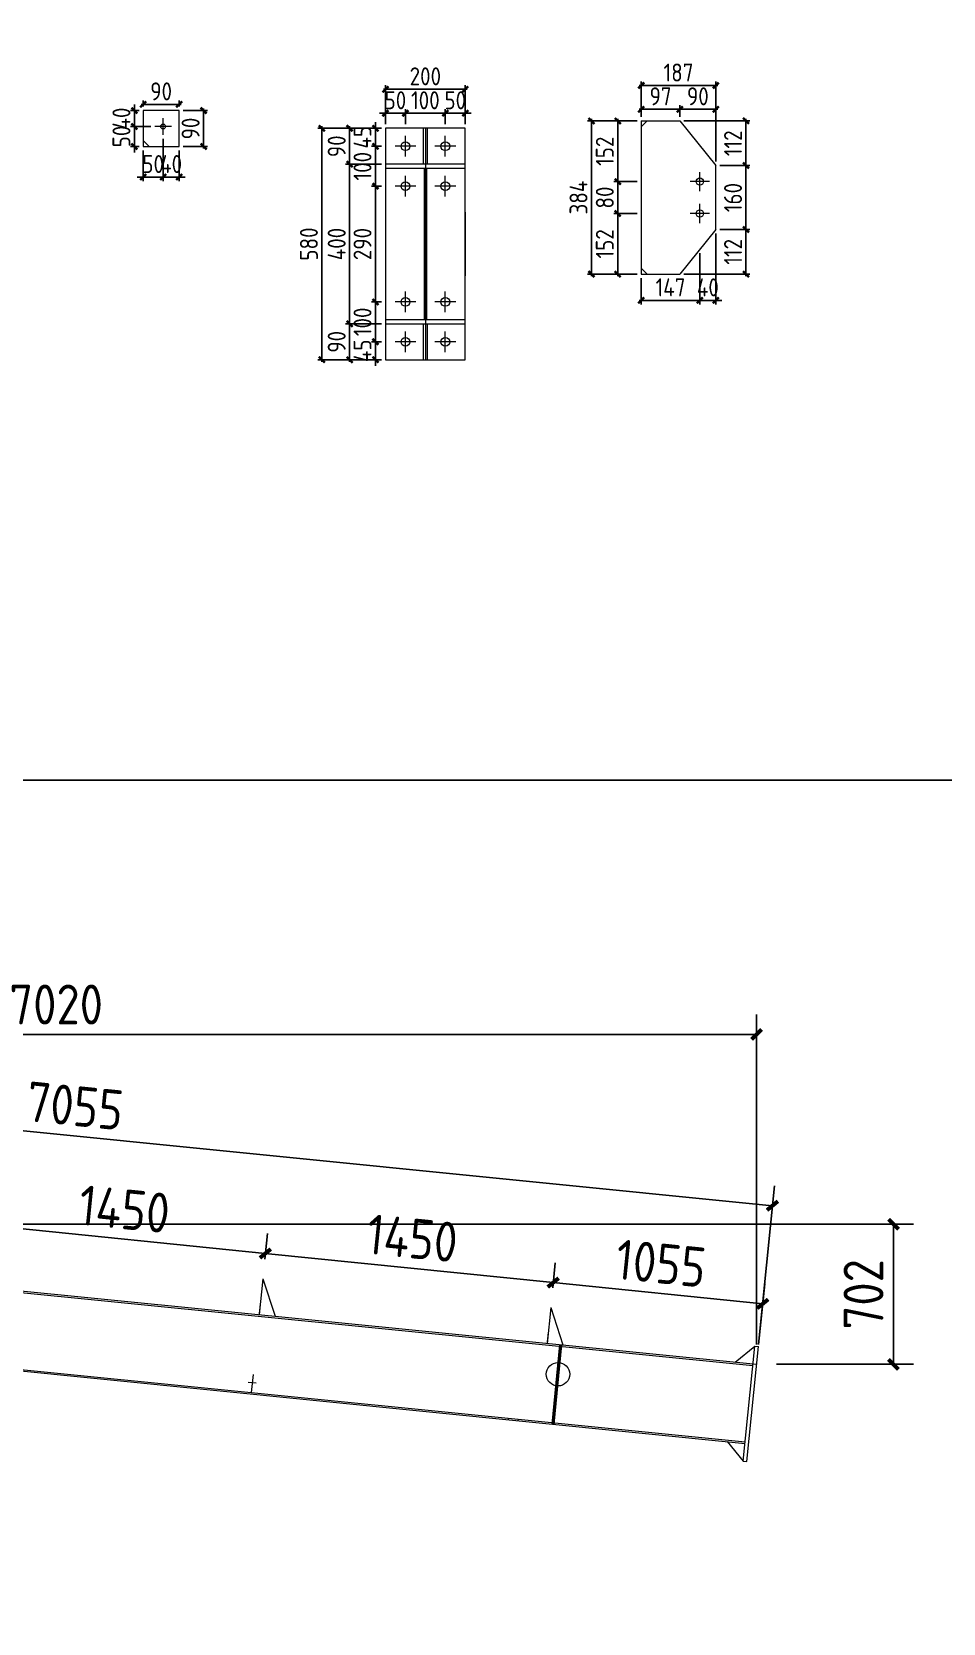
# Model space of a CAD drawing. Extents: x 485428 to 797698, y 56414 to 211814.
# Drawn here: x 723502 to 728069, y 108889 to 116865 of the extents above; entities that cross this region are included whole.
import ezdxf

# ---------------------------------------------------------------- set-up
doc = ezdxf.new("R2010")
doc.units = 0
doc.header["$LTSCALE"] = 1000
doc.header["$MEASUREMENT"] = 0
doc.styles.get("Standard").update_dxf_attribs({"font": 'gbenor.shx', "bigfont": 'gbcbig.shx'})
doc.dimstyles.get("Standard").update_dxf_attribs({"dimscale": 100, "dimtxt": 2, "dimasz": 0.4, "dimexe": 0.5, "dimexo": 1, "dimgap": 0.5, "dimtad": 1, "dimdec": 0, "dimzin": 0, "dimdsep": 46, "dimtxsty": 'Standard', "dimblk": 'ARCHTICK', "dimcen": 0.09, "dimadec": 0, "dimazin": 0, "dimtfac": 1, "dimtdec": 0, "dimtix": 1, "dimtmove": 2, "dimatfit": 3, "dimfxl": 1, "dimtolj": 1, "dimtzin": 0, "dimarcsym": 0})

# ---------------------------------------------------------------- blocks, each defined once
blk = doc.blocks.new('_ArchTick')
at = {"color": 0, "linetype": 'ByBlock', "const_width": 0.4}
blk.add_lwpolyline([(-0.5, -0.5), (0.5, 0.5)], dxfattribs=at)
blk = doc.blocks.new('*D1710')
at = {"color": 3, "lineweight": -2}
for p, q in [((724159.8, 116328.3), (724159.8, 116117.3)), ((724059.8, 116270.3), (724059.8, 116117.3)), ((724059.8, 116137.3), (724029.8, 116137.3)), ((724059.8, 116137.3), (724159.8, 116137.3)), ((724159.8, 116137.3), (724189.8, 116137.3))]:
    blk.add_line(p, q, dxfattribs=at)
at = {"layer": 'Defpoints', "color": 0}
for p in [(724059.8, 116290.3), (724159.8, 116348.3), (724159.8, 116137.3)]:
    blk.add_point(p, dxfattribs=at)
at = {"color": 3, "lineweight": -2, "xscale": 30, "yscale": 30, "zscale": 30}
blk.add_blockref('_ArchTick', (724059.8, 116137.3), dxfattribs=at)
at = {"color": 3, "lineweight": -2, "xscale": 30, "yscale": 30, "zscale": 30, "rotation": 180}
blk.add_blockref('_ArchTick', (724159.8, 116137.3), dxfattribs=at)
at = {"color": 0, "lineweight": 15, "insert": (724109.8, 116202.3), "char_height": 90, "attachment_point": 5}
blk.add_mtext('\\A1;50', dxfattribs=at)
blk = doc.blocks.new('*D1711')
at = {"color": 3, "lineweight": -2}
for p, q in [((724159.8, 116328.3), (724159.8, 116117.3)), ((724239.8, 116270.3), (724239.8, 116117.3)), ((724159.8, 116137.3), (724129.8, 116137.3)), ((724159.8, 116137.3), (724239.8, 116137.3)), ((724239.8, 116137.3), (724269.8, 116137.3))]:
    blk.add_line(p, q, dxfattribs=at)
at = {"layer": 'Defpoints', "color": 0}
for p in [(724159.8, 116348.3), (724239.8, 116290.3), (724239.8, 116137.3)]:
    blk.add_point(p, dxfattribs=at)
at = {"color": 3, "lineweight": -2, "xscale": 30, "yscale": 30, "zscale": 30}
blk.add_blockref('_ArchTick', (724159.8, 116137.3), dxfattribs=at)
at = {"color": 3, "lineweight": -2, "xscale": 30, "yscale": 30, "zscale": 30, "rotation": 180}
blk.add_blockref('_ArchTick', (724239.8, 116137.3), dxfattribs=at)
at = {"color": 0, "lineweight": 15, "insert": (724199.8, 116202.3), "char_height": 90, "attachment_point": 5}
blk.add_mtext('\\A1;40', dxfattribs=at)
blk = doc.blocks.new('*D1712')
at = {"color": 3, "lineweight": -2}
for p, q in [((724097.8, 116390.3), (723996, 116390.3)), ((724016, 116390.3), (724016, 116420.3)), ((724016, 116290.3), (724016, 116390.3)), ((724039.8, 116290.3), (723996, 116290.3)), ((724016, 116290.3), (724016, 116260.3))]:
    blk.add_line(p, q, dxfattribs=at)
at = {"layer": 'Defpoints', "color": 0}
for p in [(724016, 116390.3), (724117.8, 116390.3), (724059.8, 116290.3)]:
    blk.add_point(p, dxfattribs=at)
at = {"color": 3, "lineweight": -2, "xscale": 30, "yscale": 30, "zscale": 30}
for p, rotation in [((724016, 116390.3), 270), ((724016, 116290.3), 90)]:
    blk.add_blockref('_ArchTick', p, dxfattribs=dict(at, rotation=rotation))
at = {"color": 0, "lineweight": 15, "insert": (723951, 116340.3), "char_height": 90, "attachment_point": 5, "rotation": 90}
blk.add_mtext('\\A1;50', dxfattribs=at)
blk = doc.blocks.new('*D1713')
at = {"color": 3, "lineweight": -2}
for p, q in [((724039.8, 116470.3), (723996, 116470.3)), ((724016, 116470.3), (724016, 116500.3)), ((724016, 116390.3), (724016, 116470.3)), ((724097.8, 116390.3), (723996, 116390.3)), ((724016, 116390.3), (724016, 116360.3))]:
    blk.add_line(p, q, dxfattribs=at)
at = {"layer": 'Defpoints', "color": 0}
for p in [(724016, 116470.3), (724059.8, 116470.3), (724117.8, 116390.3)]:
    blk.add_point(p, dxfattribs=at)
at = {"color": 3, "lineweight": -2, "xscale": 30, "yscale": 30, "zscale": 30}
for p, rotation in [((724016, 116470.3), 270), ((724016, 116390.3), 90)]:
    blk.add_blockref('_ArchTick', p, dxfattribs=dict(at, rotation=rotation))
at = {"color": 0, "lineweight": 15, "insert": (723951, 116430.3), "char_height": 90, "attachment_point": 5, "rotation": 90}
blk.add_mtext('\\A1;40', dxfattribs=at)
blk = doc.blocks.new('*D1714')
at = {"color": 3, "lineweight": -2}
for p, q in [((724049.8, 116501.5), (724249.8, 116501.5)), ((724059.8, 116490.3), (724059.8, 116521.5)), ((724239.8, 116490.3), (724239.8, 116521.5))]:
    blk.add_line(p, q, dxfattribs=at)
at = {"layer": 'Defpoints', "color": 0}
for p in [(724059.8, 116470.3), (724239.8, 116501.5), (724239.8, 116470.3)]:
    blk.add_point(p, dxfattribs=at)
at = {"color": 3, "lineweight": -2, "xscale": 30, "yscale": 30, "zscale": 30, "rotation": 180}
blk.add_blockref('_ArchTick', (724059.8, 116501.5), dxfattribs=at)
at = {"color": 3, "lineweight": -2, "xscale": 30, "yscale": 30, "zscale": 30}
blk.add_blockref('_ArchTick', (724239.8, 116501.5), dxfattribs=at)
at = {"color": 0, "lineweight": 15, "insert": (724149.8, 116566.5), "char_height": 90, "attachment_point": 5}
blk.add_mtext('\\A1;90', dxfattribs=at)
blk = doc.blocks.new('*D1715')
at = {"color": 3, "lineweight": -2}
for p, q in [((724259.8, 116470.3), (724382.5, 116470.3)), ((724362.5, 116280.3), (724362.5, 116480.3)), ((724259.8, 116290.3), (724382.5, 116290.3))]:
    blk.add_line(p, q, dxfattribs=at)
at = {"layer": 'Defpoints', "color": 0}
for p in [(724239.8, 116470.3), (724362.5, 116470.3), (724239.8, 116290.3)]:
    blk.add_point(p, dxfattribs=at)
at = {"color": 3, "lineweight": -2, "xscale": 30, "yscale": 30, "zscale": 30}
for p, rotation in [((724362.5, 116470.3), 90), ((724362.5, 116290.3), 270)]:
    blk.add_blockref('_ArchTick', p, dxfattribs=dict(at, rotation=rotation))
at = {"color": 0, "lineweight": 15, "insert": (724297.5, 116380.3), "char_height": 90, "attachment_point": 5, "rotation": 90}
blk.add_mtext('\\A1;90', dxfattribs=at)
blk = doc.blocks.new('*D1716')
at = {"color": 3, "lineweight": -2}
for p, q in [((725273.9, 116456.9), (725243.9, 116456.9)), ((725273.9, 116401.4), (725273.9, 116476.9)), ((725273.9, 116456.9), (725373.9, 116456.9)), ((725373.9, 116401.4), (725373.9, 116476.9)), ((725373.9, 116456.9), (725403.9, 116456.9))]:
    blk.add_line(p, q, dxfattribs=at)
at = {"layer": 'Defpoints', "color": 0}
for p in [(725373.9, 116456.9), (725273.9, 116381.4), (725373.9, 116381.4)]:
    blk.add_point(p, dxfattribs=at)
at = {"color": 3, "lineweight": -2, "xscale": 30, "yscale": 30, "zscale": 30}
blk.add_blockref('_ArchTick', (725273.9, 116456.9), dxfattribs=at)
at = {"color": 3, "lineweight": -2, "xscale": 30, "yscale": 30, "zscale": 30, "rotation": 180}
blk.add_blockref('_ArchTick', (725373.9, 116456.9), dxfattribs=at)
at = {"color": 0, "lineweight": 15, "insert": (725323.9, 116521.9), "char_height": 90, "attachment_point": 5}
blk.add_mtext('\\A1;50', dxfattribs=at)
blk = doc.blocks.new('*D1696')
at = {"color": 3, "lineweight": -2}
for p, q in [((725363.9, 116456.9), (725583.9, 116456.9)), ((725373.9, 116401.4), (725373.9, 116476.9)), ((725573.9, 116401.4), (725573.9, 116476.9))]:
    blk.add_line(p, q, dxfattribs=at)
at = {"layer": 'Defpoints', "color": 0}
for p in [(725573.9, 116456.9), (725373.9, 116381.4), (725573.9, 116381.4)]:
    blk.add_point(p, dxfattribs=at)
at = {"color": 3, "lineweight": -2, "xscale": 30, "yscale": 30, "zscale": 30, "rotation": 180}
blk.add_blockref('_ArchTick', (725373.9, 116456.9), dxfattribs=at)
at = {"color": 3, "lineweight": -2, "xscale": 30, "yscale": 30, "zscale": 30}
blk.add_blockref('_ArchTick', (725573.9, 116456.9), dxfattribs=at)
at = {"color": 0, "lineweight": 15, "insert": (725473.9, 116521.9), "char_height": 90, "attachment_point": 5}
blk.add_mtext('\\A1;100', dxfattribs=at)
blk = doc.blocks.new('*D1717')
at = {"color": 3, "lineweight": -2}
for p, q in [((725573.9, 116456.9), (725543.9, 116456.9)), ((725573.9, 116401.4), (725573.9, 116476.9)), ((725573.9, 116456.9), (725673.9, 116456.9)), ((725673.9, 116401.4), (725673.9, 116476.9)), ((725673.9, 116456.9), (725703.9, 116456.9))]:
    blk.add_line(p, q, dxfattribs=at)
at = {"layer": 'Defpoints', "color": 0}
for p in [(725673.9, 116456.9), (725573.9, 116381.4), (725673.9, 116381.4)]:
    blk.add_point(p, dxfattribs=at)
at = {"color": 3, "lineweight": -2, "xscale": 30, "yscale": 30, "zscale": 30}
blk.add_blockref('_ArchTick', (725573.9, 116456.9), dxfattribs=at)
at = {"color": 3, "lineweight": -2, "xscale": 30, "yscale": 30, "zscale": 30, "rotation": 180}
blk.add_blockref('_ArchTick', (725673.9, 116456.9), dxfattribs=at)
at = {"color": 0, "lineweight": 15, "insert": (725623.9, 116521.9), "char_height": 90, "attachment_point": 5}
blk.add_mtext('\\A1;50', dxfattribs=at)
blk = doc.blocks.new('*D1697')
at = {"color": 3, "lineweight": -2}
for p, q in [((725253.9, 116381.4), (725204, 116381.4)), ((725224, 116381.4), (725224, 116411.4)), ((725224, 116381.4), (725224, 116291.4)), ((725253.9, 116291.4), (725204, 116291.4)), ((725224, 116291.4), (725224, 116261.4))]:
    blk.add_line(p, q, dxfattribs=at)
at = {"layer": 'Defpoints', "color": 0}
for p in [(725273.9, 116381.4), (725224, 116291.4), (725273.9, 116291.4)]:
    blk.add_point(p, dxfattribs=at)
at = {"color": 3, "lineweight": -2, "xscale": 30, "yscale": 30, "zscale": 30}
for p, rotation in [((725224, 116381.4), 270), ((725224, 116291.4), 90)]:
    blk.add_blockref('_ArchTick', p, dxfattribs=dict(at, rotation=rotation))
at = {"color": 0, "lineweight": 15, "insert": (725159, 116336.4), "char_height": 90, "attachment_point": 5, "rotation": 90}
blk.add_mtext('\\A1;45', dxfattribs=at)
blk = doc.blocks.new('*D1698')
at = {"color": 3, "lineweight": -2}
for p, q in [((725253.9, 116291.4), (725204, 116291.4)), ((725224, 116301.4), (725224, 116081.4)), ((725253.9, 116091.4), (725204, 116091.4))]:
    blk.add_line(p, q, dxfattribs=at)
at = {"layer": 'Defpoints', "color": 0}
for p in [(725273.9, 116291.4), (725224, 116091.4), (725273.9, 116091.4)]:
    blk.add_point(p, dxfattribs=at)
at = {"color": 3, "lineweight": -2, "xscale": 30, "yscale": 30, "zscale": 30}
for p, rotation in [((725224, 116291.4), 90), ((725224, 116091.4), 270)]:
    blk.add_blockref('_ArchTick', p, dxfattribs=dict(at, rotation=rotation))
at = {"color": 0, "lineweight": 15, "insert": (725159, 116191.4), "char_height": 90, "attachment_point": 5, "rotation": 90}
blk.add_mtext('\\A1;100', dxfattribs=at)
blk = doc.blocks.new('*D1699')
at = {"color": 3, "lineweight": -2}
for p, q in [((725253.9, 116091.4), (725204, 116091.4)), ((725224, 116101.4), (725224, 115501.4)), ((725253.9, 115511.4), (725204, 115511.4))]:
    blk.add_line(p, q, dxfattribs=at)
at = {"layer": 'Defpoints', "color": 0}
for p in [(725273.9, 116091.4), (725224, 115511.4), (725273.9, 115511.4)]:
    blk.add_point(p, dxfattribs=at)
at = {"color": 3, "lineweight": -2, "xscale": 30, "yscale": 30, "zscale": 30}
for p, rotation in [((725224, 116091.4), 90), ((725224, 115511.4), 270)]:
    blk.add_blockref('_ArchTick', p, dxfattribs=dict(at, rotation=rotation))
at = {"color": 0, "lineweight": 15, "insert": (725159, 115801.4), "char_height": 90, "attachment_point": 5, "rotation": 90}
blk.add_mtext('\\A1;290', dxfattribs=at)
blk = doc.blocks.new('*D1700')
at = {"color": 3, "lineweight": -2}
for p, q in [((725253.9, 115511.4), (725204, 115511.4)), ((725224, 115521.4), (725224, 115301.4)), ((725253.9, 115311.4), (725204, 115311.4))]:
    blk.add_line(p, q, dxfattribs=at)
at = {"layer": 'Defpoints', "color": 0}
for p in [(725273.9, 115511.4), (725224, 115311.4), (725273.9, 115311.4)]:
    blk.add_point(p, dxfattribs=at)
at = {"color": 3, "lineweight": -2, "xscale": 30, "yscale": 30, "zscale": 30}
for p, rotation in [((725224, 115511.4), 90), ((725224, 115311.4), 270)]:
    blk.add_blockref('_ArchTick', p, dxfattribs=dict(at, rotation=rotation))
at = {"color": 0, "lineweight": 15, "insert": (725159, 115411.4), "char_height": 90, "attachment_point": 5, "rotation": 90}
blk.add_mtext('\\A1;100', dxfattribs=at)
blk = doc.blocks.new('*D1701')
at = {"color": 3, "lineweight": -2}
for p, q in [((725224, 115311.4), (725224, 115341.4)), ((725253.9, 115311.4), (725204, 115311.4)), ((725224, 115311.4), (725224, 115221.4)), ((725253.9, 115221.4), (725204, 115221.4)), ((725224, 115221.4), (725224, 115191.4))]:
    blk.add_line(p, q, dxfattribs=at)
at = {"layer": 'Defpoints', "color": 0}
for p in [(725273.9, 115311.4), (725224, 115221.4), (725273.9, 115221.4)]:
    blk.add_point(p, dxfattribs=at)
at = {"color": 3, "lineweight": -2, "xscale": 30, "yscale": 30, "zscale": 30}
for p, rotation in [((725224, 115311.4), 270), ((725224, 115221.4), 90)]:
    blk.add_blockref('_ArchTick', p, dxfattribs=dict(at, rotation=rotation))
at = {"color": 0, "lineweight": 15, "insert": (725159, 115266.4), "char_height": 90, "attachment_point": 5, "rotation": 90}
blk.add_mtext('\\A1;45', dxfattribs=at)
blk = doc.blocks.new('*D1718')
at = {"color": 3, "lineweight": -2}
for p, q in [((725253.9, 116381.4), (725074.5, 116381.4)), ((725094.5, 116391.4), (725094.5, 116191.4)), ((725253.9, 116201.4), (725074.5, 116201.4))]:
    blk.add_line(p, q, dxfattribs=at)
at = {"layer": 'Defpoints', "color": 0}
for p in [(725273.9, 116381.4), (725094.5, 116201.4), (725273.9, 116201.4)]:
    blk.add_point(p, dxfattribs=at)
at = {"color": 3, "lineweight": -2, "xscale": 30, "yscale": 30, "zscale": 30}
for p, rotation in [((725094.5, 116381.4), 90), ((725094.5, 116201.4), 270)]:
    blk.add_blockref('_ArchTick', p, dxfattribs=dict(at, rotation=rotation))
at = {"color": 0, "lineweight": 15, "insert": (725029.5, 116291.4), "char_height": 90, "attachment_point": 5, "rotation": 90}
blk.add_mtext('\\A1;90', dxfattribs=at)
blk = doc.blocks.new('*D1719')
at = {"color": 3, "lineweight": -2}
for p, q in [((725094.5, 116211.4), (725094.5, 115391.4)), ((725253.9, 116201.4), (725074.5, 116201.4)), ((725253.9, 115401.4), (725074.5, 115401.4))]:
    blk.add_line(p, q, dxfattribs=at)
at = {"layer": 'Defpoints', "color": 0}
for p in [(725273.9, 116201.4), (725094.5, 115401.4), (725273.9, 115401.4)]:
    blk.add_point(p, dxfattribs=at)
at = {"color": 3, "lineweight": -2, "xscale": 30, "yscale": 30, "zscale": 30}
for p, rotation in [((725094.5, 116201.4), 90), ((725094.5, 115401.4), 270)]:
    blk.add_blockref('_ArchTick', p, dxfattribs=dict(at, rotation=rotation))
at = {"color": 0, "lineweight": 15, "insert": (725029.5, 115801.4), "char_height": 90, "attachment_point": 5, "rotation": 90}
blk.add_mtext('\\A1;400', dxfattribs=at)
blk = doc.blocks.new('*D1720')
at = {"color": 3, "lineweight": -2}
for p, q in [((725094.5, 115411.4), (725094.5, 115211.4)), ((725253.9, 115401.4), (725074.5, 115401.4)), ((725253.9, 115221.4), (725074.5, 115221.4))]:
    blk.add_line(p, q, dxfattribs=at)
at = {"layer": 'Defpoints', "color": 0}
for p in [(725273.9, 115401.4), (725094.5, 115221.4), (725273.9, 115221.4)]:
    blk.add_point(p, dxfattribs=at)
at = {"color": 3, "lineweight": -2, "xscale": 30, "yscale": 30, "zscale": 30}
for p, rotation in [((725094.5, 115401.4), 90), ((725094.5, 115221.4), 270)]:
    blk.add_blockref('_ArchTick', p, dxfattribs=dict(at, rotation=rotation))
at = {"color": 0, "lineweight": 15, "insert": (725029.5, 115311.4), "char_height": 90, "attachment_point": 5, "rotation": 90}
blk.add_mtext('\\A1;90', dxfattribs=at)
blk = doc.blocks.new('*D1721')
at = {"color": 3, "lineweight": -2}
for p, q in [((725253.9, 116381.4), (724935.3, 116381.4)), ((724955.3, 116391.4), (724955.3, 115211.4)), ((725253.9, 115221.4), (724935.3, 115221.4))]:
    blk.add_line(p, q, dxfattribs=at)
at = {"layer": 'Defpoints', "color": 0}
for p in [(725273.9, 116381.4), (724955.3, 115221.4), (725273.9, 115221.4)]:
    blk.add_point(p, dxfattribs=at)
at = {"color": 3, "lineweight": -2, "xscale": 30, "yscale": 30, "zscale": 30}
for p, rotation in [((724955.3, 116381.4), 90), ((724955.3, 115221.4), 270)]:
    blk.add_blockref('_ArchTick', p, dxfattribs=dict(at, rotation=rotation))
at = {"color": 0, "lineweight": 15, "insert": (724890.3, 115801.4), "char_height": 90, "attachment_point": 5, "rotation": 90}
blk.add_mtext('\\A1;580', dxfattribs=at)
blk = doc.blocks.new('*D1722')
at = {"color": 3, "lineweight": -2}
for p, q in [((725683.9, 116577), (725263.9, 116577)), ((725273.9, 116401.4), (725273.9, 116597)), ((725673.9, 116401.4), (725673.9, 116597))]:
    blk.add_line(p, q, dxfattribs=at)
at = {"layer": 'Defpoints', "color": 0}
for p in [(725273.9, 116577), (725273.9, 116381.4), (725673.9, 116381.4)]:
    blk.add_point(p, dxfattribs=at)
at = {"color": 3, "lineweight": -2, "xscale": 30, "yscale": 30, "zscale": 30, "rotation": 180}
blk.add_blockref('_ArchTick', (725273.9, 116577), dxfattribs=at)
at = {"color": 3, "lineweight": -2, "xscale": 30, "yscale": 30, "zscale": 30}
blk.add_blockref('_ArchTick', (725673.9, 116577), dxfattribs=at)
at = {"color": 0, "lineweight": 15, "insert": (725473.9, 116642), "char_height": 90, "attachment_point": 5}
blk.add_mtext('\\A1;200', dxfattribs=at)
blk = doc.blocks.new('*D1723')
at = {"color": 3, "lineweight": -2}
for p, q in [((726535.5, 115954.4), (726418.2, 115954.4)), ((726438.2, 115640.4), (726438.2, 115964.4)), ((726535.5, 115650.4), (726418.2, 115650.4))]:
    blk.add_line(p, q, dxfattribs=at)
at = {"layer": 'Defpoints', "color": 0}
for p in [(726438.2, 115954.4), (726555.5, 115954.4), (726555.5, 115650.4)]:
    blk.add_point(p, dxfattribs=at)
at = {"color": 3, "lineweight": -2, "xscale": 30, "yscale": 30, "zscale": 30}
for p, rotation in [((726438.2, 115954.4), 90), ((726438.2, 115650.4), 270)]:
    blk.add_blockref('_ArchTick', p, dxfattribs=dict(at, rotation=rotation))
at = {"color": 0, "lineweight": 15, "insert": (726373.2, 115802.4), "char_height": 90, "attachment_point": 5, "rotation": 90}
blk.add_mtext('\\A1;152', dxfattribs=at)
blk = doc.blocks.new('*D1702')
at = {"color": 3, "lineweight": -2}
for p, q in [((726438.2, 115944.4), (726438.2, 116124.4)), ((726535.5, 116114.4), (726418.2, 116114.4)), ((726535.5, 115954.4), (726418.2, 115954.4))]:
    blk.add_line(p, q, dxfattribs=at)
at = {"layer": 'Defpoints', "color": 0}
for p in [(726438.2, 116114.4), (726555.5, 116114.4), (726555.5, 115954.4)]:
    blk.add_point(p, dxfattribs=at)
at = {"color": 3, "lineweight": -2, "xscale": 30, "yscale": 30, "zscale": 30}
for p, rotation in [((726438.2, 116114.4), 90), ((726438.2, 115954.4), 270)]:
    blk.add_blockref('_ArchTick', p, dxfattribs=dict(at, rotation=rotation))
at = {"color": 0, "lineweight": 15, "insert": (726373.2, 116034.4), "char_height": 90, "attachment_point": 5, "rotation": 90}
blk.add_mtext('\\A1;80', dxfattribs=at)
blk = doc.blocks.new('*D1724')
at = {"color": 3, "lineweight": -2}
for p, q in [((726535.5, 116418.4), (726418.2, 116418.4)), ((726438.2, 116104.4), (726438.2, 116428.4)), ((726535.5, 116114.4), (726418.2, 116114.4))]:
    blk.add_line(p, q, dxfattribs=at)
at = {"layer": 'Defpoints', "color": 0}
for p in [(726438.2, 116418.4), (726555.5, 116418.4), (726555.5, 116114.4)]:
    blk.add_point(p, dxfattribs=at)
at = {"color": 3, "lineweight": -2, "xscale": 30, "yscale": 30, "zscale": 30}
for p, rotation in [((726438.2, 116418.4), 90), ((726438.2, 116114.4), 270)]:
    blk.add_blockref('_ArchTick', p, dxfattribs=dict(at, rotation=rotation))
at = {"color": 0, "lineweight": 15, "insert": (726373.2, 116266.4), "char_height": 90, "attachment_point": 5, "rotation": 90}
blk.add_mtext('\\A1;152', dxfattribs=at)
blk = doc.blocks.new('*D1725')
at = {"color": 3, "lineweight": -2}
for p, q in [((726545.5, 116476.8), (726759.5, 116476.8)), ((726555.5, 116438.4), (726555.5, 116496.8)), ((726749.5, 116438.4), (726749.5, 116496.8))]:
    blk.add_line(p, q, dxfattribs=at)
at = {"layer": 'Defpoints', "color": 0}
for p in [(726749.5, 116476.8), (726555.5, 116418.4), (726749.5, 116418.4)]:
    blk.add_point(p, dxfattribs=at)
at = {"color": 3, "lineweight": -2, "xscale": 30, "yscale": 30, "zscale": 30, "rotation": 180}
blk.add_blockref('_ArchTick', (726555.5, 116476.8), dxfattribs=at)
at = {"color": 3, "lineweight": -2, "xscale": 30, "yscale": 30, "zscale": 30}
blk.add_blockref('_ArchTick', (726749.5, 116476.8), dxfattribs=at)
at = {"color": 0, "lineweight": 15, "insert": (726652.5, 116541.8), "char_height": 90, "attachment_point": 5}
blk.add_mtext('\\A1;97', dxfattribs=at)
blk = doc.blocks.new('*D1726')
at = {"color": 3, "lineweight": -2}
for p, q in [((726739.5, 116476.8), (726939.5, 116476.8)), ((726749.5, 116438.4), (726749.5, 116496.8)), ((726929.5, 116214.4), (726929.5, 116496.8))]:
    blk.add_line(p, q, dxfattribs=at)
at = {"layer": 'Defpoints', "color": 0}
for p in [(726929.5, 116476.8), (726749.5, 116418.4), (726929.5, 116194.4)]:
    blk.add_point(p, dxfattribs=at)
at = {"color": 3, "lineweight": -2, "xscale": 30, "yscale": 30, "zscale": 30, "rotation": 180}
blk.add_blockref('_ArchTick', (726749.5, 116476.8), dxfattribs=at)
at = {"color": 3, "lineweight": -2, "xscale": 30, "yscale": 30, "zscale": 30}
blk.add_blockref('_ArchTick', (726929.5, 116476.8), dxfattribs=at)
at = {"color": 0, "lineweight": 15, "insert": (726839.5, 116541.8), "char_height": 90, "attachment_point": 5}
blk.add_mtext('\\A1;90', dxfattribs=at)
blk = doc.blocks.new('*D1703')
at = {"color": 3, "lineweight": -2}
for p, q in [((726849.6, 115755), (726849.6, 115499.2)), ((726555.5, 115630.4), (726555.5, 115499.2)), ((726545.5, 115519.2), (726859.6, 115519.2))]:
    blk.add_line(p, q, dxfattribs=at)
at = {"layer": 'Defpoints', "color": 0}
for p in [(726849.6, 115775), (726555.5, 115650.4), (726849.6, 115519.2)]:
    blk.add_point(p, dxfattribs=at)
at = {"color": 3, "lineweight": -2, "xscale": 30, "yscale": 30, "zscale": 30, "rotation": 180}
blk.add_blockref('_ArchTick', (726555.5, 115519.2), dxfattribs=at)
at = {"color": 3, "lineweight": -2, "xscale": 30, "yscale": 30, "zscale": 30}
blk.add_blockref('_ArchTick', (726849.6, 115519.2), dxfattribs=at)
at = {"color": 0, "lineweight": 15, "insert": (726702.5, 115584.2), "char_height": 90, "attachment_point": 5}
blk.add_mtext('\\A1;147', dxfattribs=at)
blk = doc.blocks.new('*D1727')
at = {"color": 3, "lineweight": -2}
for p, q in [((726929.5, 115854.4), (726929.5, 115499.2)), ((726849.6, 115755), (726849.6, 115499.2)), ((726849.6, 115519.2), (726819.6, 115519.2)), ((726849.6, 115519.2), (726929.5, 115519.2)), ((726929.5, 115519.2), (726959.5, 115519.2))]:
    blk.add_line(p, q, dxfattribs=at)
at = {"layer": 'Defpoints', "color": 0}
for p in [(726929.5, 115874.4), (726849.6, 115775), (726929.5, 115519.2)]:
    blk.add_point(p, dxfattribs=at)
at = {"color": 3, "lineweight": -2, "xscale": 30, "yscale": 30, "zscale": 30}
blk.add_blockref('_ArchTick', (726849.6, 115519.2), dxfattribs=at)
at = {"color": 3, "lineweight": -2, "xscale": 30, "yscale": 30, "zscale": 30, "rotation": 180}
blk.add_blockref('_ArchTick', (726929.5, 115519.2), dxfattribs=at)
at = {"color": 0, "lineweight": 15, "insert": (726889.5, 115584.2), "char_height": 90, "attachment_point": 5}
blk.add_mtext('\\A1;40', dxfattribs=at)
blk = doc.blocks.new('*D1728')
at = {"color": 3, "lineweight": -2}
for p, q in [((726555.5, 116438.4), (726555.5, 116616)), ((726929.5, 116214.4), (726929.5, 116616)), ((726545.5, 116596), (726939.5, 116596))]:
    blk.add_line(p, q, dxfattribs=at)
at = {"layer": 'Defpoints', "color": 0}
for p in [(726929.5, 116596), (726555.5, 116418.4), (726929.5, 116194.4)]:
    blk.add_point(p, dxfattribs=at)
at = {"color": 3, "lineweight": -2, "xscale": 30, "yscale": 30, "zscale": 30, "rotation": 180}
blk.add_blockref('_ArchTick', (726555.5, 116596), dxfattribs=at)
at = {"color": 3, "lineweight": -2, "xscale": 30, "yscale": 30, "zscale": 30}
blk.add_blockref('_ArchTick', (726929.5, 116596), dxfattribs=at)
at = {"color": 0, "lineweight": 15, "insert": (726742.5, 116661), "char_height": 90, "attachment_point": 5}
blk.add_mtext('\\A1;187', dxfattribs=at)
blk = doc.blocks.new('*D1729')
at = {"color": 3, "lineweight": -2}
for p, q in [((726535.5, 116418.4), (726286.4, 116418.4)), ((726306.4, 115640.4), (726306.4, 116428.4)), ((726535.5, 115650.4), (726286.4, 115650.4))]:
    blk.add_line(p, q, dxfattribs=at)
at = {"layer": 'Defpoints', "color": 0}
for p in [(726306.4, 116418.4), (726555.5, 116418.4), (726555.5, 115650.4)]:
    blk.add_point(p, dxfattribs=at)
at = {"color": 3, "lineweight": -2, "xscale": 30, "yscale": 30, "zscale": 30}
for p, rotation in [((726306.4, 116418.4), 90), ((726306.4, 115650.4), 270)]:
    blk.add_blockref('_ArchTick', p, dxfattribs=dict(at, rotation=rotation))
at = {"color": 0, "lineweight": 15, "insert": (726241.4, 116034.4), "char_height": 90, "attachment_point": 5, "rotation": 90}
blk.add_mtext('\\A1;384', dxfattribs=at)
blk = doc.blocks.new('*D1730')
at = {"color": 3, "lineweight": -2}
for p, q in [((726949.5, 115874.4), (727100.7, 115874.4)), ((727080.7, 115640.4), (727080.7, 115884.4)), ((726769.5, 115650.4), (727100.7, 115650.4))]:
    blk.add_line(p, q, dxfattribs=at)
at = {"layer": 'Defpoints', "color": 0}
for p in [(726929.5, 115874.4), (727080.7, 115874.4), (726749.5, 115650.4)]:
    blk.add_point(p, dxfattribs=at)
at = {"color": 3, "lineweight": -2, "xscale": 30, "yscale": 30, "zscale": 30}
for p, rotation in [((727080.7, 115874.4), 90), ((727080.7, 115650.4), 270)]:
    blk.add_blockref('_ArchTick', p, dxfattribs=dict(at, rotation=rotation))
at = {"color": 0, "lineweight": 15, "insert": (727015.7, 115762.4), "char_height": 90, "attachment_point": 5, "rotation": 90}
blk.add_mtext('\\A1;112', dxfattribs=at)
blk = doc.blocks.new('*D1731')
at = {"color": 3, "lineweight": -2}
for p, q in [((727080.7, 115864.4), (727080.7, 116204.4)), ((726949.5, 116194.4), (727100.7, 116194.4)), ((726949.5, 115874.4), (727100.7, 115874.4))]:
    blk.add_line(p, q, dxfattribs=at)
at = {"layer": 'Defpoints', "color": 0}
for p in [(726929.5, 116194.4), (727080.7, 116194.4), (726929.5, 115874.4)]:
    blk.add_point(p, dxfattribs=at)
at = {"color": 3, "lineweight": -2, "xscale": 30, "yscale": 30, "zscale": 30}
for p, rotation in [((727080.7, 116194.4), 90), ((727080.7, 115874.4), 270)]:
    blk.add_blockref('_ArchTick', p, dxfattribs=dict(at, rotation=rotation))
at = {"color": 0, "lineweight": 15, "insert": (727015.7, 116034.4), "char_height": 90, "attachment_point": 5, "rotation": 90}
blk.add_mtext('\\A1;160', dxfattribs=at)
blk = doc.blocks.new('*D1704')
at = {"color": 3, "lineweight": -2}
for p, q in [((726769.5, 116418.4), (727100.7, 116418.4)), ((727080.7, 116184.4), (727080.7, 116428.4)), ((726949.5, 116194.4), (727100.7, 116194.4))]:
    blk.add_line(p, q, dxfattribs=at)
at = {"layer": 'Defpoints', "color": 0}
for p in [(726749.5, 116418.4), (727080.7, 116418.4), (726929.5, 116194.4)]:
    blk.add_point(p, dxfattribs=at)
at = {"color": 3, "lineweight": -2, "xscale": 30, "yscale": 30, "zscale": 30}
for p, rotation in [((727080.7, 116418.4), 90), ((727080.7, 116194.4), 270)]:
    blk.add_blockref('_ArchTick', p, dxfattribs=dict(at, rotation=rotation))
at = {"color": 0, "lineweight": 15, "insert": (727015.7, 116306.4), "char_height": 90, "attachment_point": 5, "rotation": 90}
blk.add_mtext('\\A1;112', dxfattribs=at)
blk = doc.blocks.new('*D1892')
at = {"color": 3, "lineweight": -2}
for p, q in [((723226.4, 110858.8), (723239.4, 110987.7)), ((723229.4, 110888.2), (724672, 110742.2)), ((724669.2, 110714.5), (724682.1, 110841.7))]:
    blk.add_line(p, q, dxfattribs=at)
at = {"layer": 'Defpoints', "color": 0}
for p in [(723216.3, 110759.3), (724672, 110742.2), (724659.1, 110615)]:
    blk.add_point(p, dxfattribs=at)
at = {"color": 3, "lineweight": -2, "xscale": 50, "yscale": 50, "zscale": 50}
for p, rotation in [((723229.4, 110888.2), 174.2225783567124), ((724672, 110742.2), 354.2225783567125)]:
    blk.add_blockref('_ArchTick', p, dxfattribs=dict(at, rotation=rotation))
at = {"color": 0, "lineweight": 15, "insert": (723965.8, 110964.4), "char_height": 200, "attachment_point": 5, "rotation": 354.22258}
blk.add_mtext('\\A1;1450', dxfattribs=at)
blk = doc.blocks.new('*D1893')
at = {"color": 3, "lineweight": -2}
for p, q in [((724669.2, 110714.5), (724682.1, 110841.7)), ((724672, 110742.2), (726114.6, 110596.3)), ((726112, 110570.3), (726124.7, 110695.8))]:
    blk.add_line(p, q, dxfattribs=at)
at = {"layer": 'Defpoints', "color": 0}
for p in [(724659.1, 110615), (726114.6, 110596.3), (726102, 110470.8)]:
    blk.add_point(p, dxfattribs=at)
at = {"color": 3, "lineweight": -2, "xscale": 50, "yscale": 50, "zscale": 50}
for p, rotation in [((724672, 110742.2), 174.2225783567124), ((726114.6, 110596.3), 354.2225783567125)]:
    blk.add_blockref('_ArchTick', p, dxfattribs=dict(at, rotation=rotation))
at = {"color": 0, "lineweight": 15, "insert": (725408.4, 110818.5), "char_height": 200, "attachment_point": 5, "rotation": 354.22258}
blk.add_mtext('\\A1;1450', dxfattribs=at)
blk = doc.blocks.new('*D1894')
at = {"color": 3, "lineweight": -2}
for p, q in [((726112, 110570.3), (726124.7, 110695.8)), ((726114.6, 110596.3), (727164.4, 110490)), ((727143.8, 110286.2), (727174.5, 110589.5))]:
    blk.add_line(p, q, dxfattribs=at)
at = {"layer": 'Defpoints', "color": 0}
for p in [(726102, 110470.8), (727164.4, 110490), (727133.7, 110186.7)]:
    blk.add_point(p, dxfattribs=at)
at = {"color": 3, "lineweight": -2, "xscale": 50, "yscale": 50, "zscale": 50}
for p, rotation in [((726114.6, 110596.3), 174.2225783567124), ((727164.4, 110490), 354.2225783567125)]:
    blk.add_blockref('_ArchTick', p, dxfattribs=dict(at, rotation=rotation))
at = {"color": 0, "lineweight": 15, "insert": (726654.6, 110692.4), "char_height": 200, "attachment_point": 5, "rotation": 354.22258}
blk.add_mtext('\\A1;1055', dxfattribs=at)
blk = doc.blocks.new('*D1895')
at = {"color": 3, "lineweight": -2}
for p, q in [((720123.8, 110988.2), (720203.3, 111783.2)), ((720193.3, 111683.7), (727213.2, 110981.7)), ((727143.7, 110286.2), (727223.2, 111081.2))]:
    blk.add_line(p, q, dxfattribs=at)
at = {"layer": 'Defpoints', "color": 0}
for p in [(727213.2, 110981.7), (720113.8, 110888.7), (727133.7, 110186.7)]:
    blk.add_point(p, dxfattribs=at)
at = {"color": 3, "lineweight": -2, "xscale": 50, "yscale": 50, "zscale": 50}
for p, rotation in [((720193.3, 111683.7), 174.2894068624965), ((727213.2, 110981.7), 354.2894068624964)]:
    blk.add_blockref('_ArchTick', p, dxfattribs=dict(at, rotation=rotation))
at = {"color": 0, "lineweight": 15, "insert": (723718.2, 111482), "char_height": 200, "attachment_point": 5, "rotation": 354.28941}
blk.add_mtext('\\A1;7055', dxfattribs=at)
blk = doc.blocks.new('*D1848')
at = {"color": 3, "lineweight": -2}
for p, q in [((720213.8, 110888.7), (727919.6, 110888.7)), ((727819.6, 110888.7), (727819.6, 110186.7)), ((727233.7, 110186.7), (727919.6, 110186.7))]:
    blk.add_line(p, q, dxfattribs=at)
at = {"layer": 'Defpoints', "color": 0}
for p in [(720113.8, 110888.7), (727133.7, 110186.7), (727819.6, 110186.7)]:
    blk.add_point(p, dxfattribs=at)
at = {"color": 3, "lineweight": -2, "xscale": 50, "yscale": 50, "zscale": 50}
for p, rotation in [((727819.6, 110888.7), 90), ((727819.6, 110186.7), 270)]:
    blk.add_blockref('_ArchTick', p, dxfattribs=dict(at, rotation=rotation))
at = {"color": 0, "lineweight": 15, "insert": (727669.6, 110537.7), "char_height": 200, "attachment_point": 5, "rotation": 90}
blk.add_mtext('\\A1;702', dxfattribs=at)
blk = doc.blocks.new('*D1849')
at = {"color": 3, "lineweight": -2}
for p, q in [((720113.8, 110988.7), (720113.8, 111940)), ((727133.7, 110286.7), (727133.7, 111940)), ((720113.8, 111840), (727133.7, 111840))]:
    blk.add_line(p, q, dxfattribs=at)
at = {"layer": 'Defpoints', "color": 0}
for p in [(727133.7, 111840), (720113.8, 110888.7), (727133.7, 110186.7)]:
    blk.add_point(p, dxfattribs=at)
at = {"color": 3, "lineweight": -2, "xscale": 50, "yscale": 50, "zscale": 50, "rotation": 180}
blk.add_blockref('_ArchTick', (720113.8, 111840), dxfattribs=at)
at = {"color": 3, "lineweight": -2, "xscale": 50, "yscale": 50, "zscale": 50}
blk.add_blockref('_ArchTick', (727133.7, 111840), dxfattribs=at)
at = {"color": 0, "lineweight": 15, "insert": (723623.8, 111990), "char_height": 200, "attachment_point": 5}
blk.add_mtext('\\A1;7020', dxfattribs=at)

msp = doc.modelspace()

# ---------------------------------------------------------------- linework, layer by layer
at = {"lineweight": 15}
for p, q in [((724059.8, 116470.3), (724059.8, 116290.3)), ((724239.8, 116470.3), (724059.8, 116470.3)), ((724239.8, 116290.3), (724239.8, 116470.3)), ((724201.8, 116390.3), (724117.8, 116390.3)), ((724159.8, 116348.3), (724159.8, 116432.3)), ((725273.9, 116381.4), (725273.9, 115221.4)), ((725673.9, 116381.4), (725273.9, 116381.4)), ((725673.9, 115221.4), (725673.9, 116381.4)), ((726555.5, 116418.4), (726555.5, 115650.4)), ((726555.5, 116418.4), (726749.5, 116418.4)), ((726585.5, 116418.4), (726555.5, 116388.4)), ((726749.5, 116418.4), (726929.5, 116194.4)), ((724059.8, 116320.3), (724089.8, 116290.3)), ((724059.8, 116290.3), (724239.8, 116290.3)), ((725425.9, 116291.4), (725321.9, 116291.4)), ((725373.9, 116239.4), (725373.9, 116343.4)), ((725625.9, 116291.4), (725521.9, 116291.4)), ((725573.9, 116239.4), (725573.9, 116343.4)), ((725373.9, 116039.4), (725373.9, 116143.4)), ((725573.9, 116039.4), (725573.9, 116143.4)), ((726849.5, 116066.4), (726849.5, 116162.4)), ((726929.5, 115874.4), (726929.5, 116194.4)), ((725425.9, 116091.4), (725321.9, 116091.4)), ((725625.9, 116091.4), (725521.9, 116091.4)), ((726897.5, 116114.4), (726801.5, 116114.4)), ((726849.5, 115906.4), (726849.5, 116002.4)), ((725673.9, 115961.4), (725673.9, 115641.4)), ((726897.5, 115954.4), (726801.5, 115954.4)), ((726929.5, 115874.4), (726749.5, 115650.4)), ((726555.5, 115680.4), (726585.5, 115650.4)), ((726555.5, 115650.4), (726749.5, 115650.4)), ((725425.9, 115511.4), (725321.9, 115511.4)), ((725373.9, 115459.4), (725373.9, 115563.4)), ((725625.9, 115511.4), (725521.9, 115511.4)), ((725573.9, 115459.4), (725573.9, 115563.4)), ((725373.9, 115259.4), (725373.9, 115363.4)), ((725573.9, 115259.4), (725573.9, 115363.4)), ((725425.9, 115311.4), (725321.9, 115311.4)), ((725625.9, 115311.4), (725521.9, 115311.4)), ((725273.9, 115221.4), (725673.9, 115221.4)), ((720113.8, 110888.7), (727133.7, 110186.7)), ((720131.8, 110878.8), (727115, 110180.5)), ((720131.8, 110492.9), (727076.8, 109798.4)), ((720131.8, 110484.9), (727076, 109790.5)), ((724586.7, 110097.7), (724626.5, 110093.7))]:
    msp.add_line(p, q, dxfattribs=at)
at = {"color": 2, "lineweight": 15}
for p, q in [((725463.9, 116201.4), (725463.9, 116381.4)), ((725483.9, 116201.4), (725483.9, 116381.4)), ((725463.9, 115221.4), (725463.9, 115401.4)), ((725483.9, 115221.4), (725483.9, 115401.4)), ((724659.1, 110615), (724641, 110436)), ((724659.1, 110615), (724720.6, 110428.2)), ((724646.3, 110488.4), (724641.6, 110441.2)), ((726102, 110470.8), (726083.8, 110291.7)), ((726102, 110470.8), (726163.5, 110283.9)), ((726089.2, 110345.8), (726084.5, 110298.6)), ((726108.8, 109887.2), (726148.6, 110285.2)), ((726118.8, 109886.2), (726158.6, 110284.2)), ((727026.3, 110197.4), (727124.8, 110278)), ((727067, 109700.9), (727124.8, 110278)), ((727085, 109699.1), (727142.7, 110276.2)), ((727124.8, 110278), (727142.7, 110276.2)), ((724610.6, 110135.5), (724601.6, 110045.9)), ((726986.4, 109799.4), (727067, 109700.9)), ((727067, 109700.9), (727085, 109699.1))]:
    msp.add_line(p, q, dxfattribs=at)
at = {"color": 1, "lineweight": 15}
for p, q in [((725473.9, 116381.4), (725473.9, 115221.4)), ((726113.8, 109886.7), (726153.6, 110284.7)), ((725889.9, 109909.1), (725890.7, 109917)), ((725939.7, 109904.1), (725940.5, 109912.1))]:
    msp.add_line(p, q, dxfattribs=at)
at = {"color": 4, "lineweight": 15}
for p, q in [((725473.9, 116201.4), (725273.9, 116201.4)), ((725273.9, 116201.4), (725273.9, 116181.4)), ((725273.9, 116181.4), (725673.9, 116181.4)), ((725467.9, 116181.4), (725467.9, 115421.4)), ((725673.9, 116201.4), (725473.9, 116201.4)), ((725479.9, 116181.4), (725479.9, 115421.4)), ((725673.9, 116181.4), (725673.9, 116201.4)), ((725673.9, 115421.4), (725273.9, 115421.4)), ((725273.9, 115421.4), (725273.9, 115401.4)), ((725673.9, 115401.4), (725673.9, 115421.4)), ((725273.9, 115401.4), (725473.9, 115401.4)), ((725473.9, 115401.4), (725673.9, 115401.4))]:
    msp.add_line(p, q, dxfattribs=at)
at = {"lineweight": 15}
for points in [[(718888.1, 123614.2), (733738.1, 123614.2), (733738.1, 113114.2), (718888.1, 113114.2)], [(718888.1, 113114.2), (733738.1, 113114.2), (733738.1, 102614.2), (718888.1, 102614.2)]]:
    msp.add_lwpolyline(points, close=True, dxfattribs=at)
for centre, radius in [((724159.8, 116390.3), 12), ((725373.9, 116291.4), 22), ((725573.9, 116291.4), 22), ((726849.5, 116114.4), 18), ((725373.9, 116091.4), 22), ((725573.9, 116091.4), 22), ((726849.5, 115954.4), 18), ((725373.9, 115511.4), 22), ((725573.9, 115511.4), 22), ((725373.9, 115311.4), 22), ((725573.9, 115311.4), 22), ((726138.8, 110137), 58.7)]:
    msp.add_circle(centre, radius, dxfattribs=at)

# ---------------------------------------------------------------- dimensions: what is measured, and where the dimension line sits
for p1, p2, distance, override, picture, middle in [((725673.9, 116381.4), (725273.9, 116381.4), -195.6, {"dimtxt": 0.9, "dimasz": 0.3, "dimexe": 0.2, "dimexo": 0.2, "dimgap": 0.2, "dimlfac": 0.5, "dimdle": 0.1, "dimclrd": 3, "dimclre": 3}, '*D1722', (725473.9, 116642)), ((724059.8, 116470.3), (724239.8, 116470.3), 31.2, {"dimtxt": 0.9, "dimasz": 0.3, "dimexe": 0.2, "dimexo": 0.2, "dimgap": 0.2, "dimlfac": 0.5, "dimdle": 0.1, "dimclrd": 3, "dimclre": 3}, '*D1714', (724149.8, 116566.5)), ((724239.8, 116290.3), (724239.8, 116470.3), -122.6, {"dimtxt": 0.9, "dimasz": 0.3, "dimexe": 0.2, "dimexo": 0.2, "dimgap": 0.2, "dimlfac": 0.5, "dimdle": 0.1, "dimclrd": 3, "dimclre": 3}, '*D1715', (724297.5, 116380.3)), ((725273.9, 116381.4), (725273.9, 115221.4), -318.6, {"dimtxt": 0.9, "dimasz": 0.3, "dimexe": 0.2, "dimexo": 0.2, "dimgap": 0.2, "dimlfac": 0.5, "dimdle": 0.1, "dimclrd": 3, "dimclre": 3}, '*D1721', (724890.3, 115801.4)), ((726555.5, 115650.4), (726555.5, 116418.4), 249.1, {"dimtxt": 0.9, "dimasz": 0.3, "dimexe": 0.2, "dimexo": 0.2, "dimgap": 0.2, "dimlfac": 0.5, "dimdle": 0.1, "dimclrd": 3, "dimclre": 3}, '*D1729', (726241.4, 116034.4)), ((720113.8, 110888.7), (727133.7, 110186.7), 799, {"dimtxt": 2, "dimasz": 0.5, "dimexe": 1, "dimexo": 1, "dimclrd": 3, "dimclre": 3}, '*D1895', (723718.2, 111482))]:
    dim = msp.add_aligned_dim(p1=p1, p2=p2, distance=distance, dimstyle='Standard', override=override, dxfattribs=at)
    dim.commit()
    dim.dimension.update_dxf_attribs({"geometry": picture, "text_midpoint": middle})
for base, p1, p2, override, picture, middle in [((726929.5, 116596), (726555.5, 116418.4), (726929.5, 116194.4), {"dimtxt": 0.9, "dimasz": 0.3, "dimexe": 0.2, "dimexo": 0.2, "dimgap": 0.2, "dimlfac": 0.5, "dimdle": 0.1, "dimclrd": 3, "dimclre": 3}, '*D1728', (726742.5, 116661)), ((725373.9, 116456.9), (725273.9, 116381.4), (725373.9, 116381.4), {"dimtxt": 0.9, "dimasz": 0.3, "dimexe": 0.2, "dimexo": 0.2, "dimgap": 0.2, "dimlfac": 0.5, "dimdle": 0.1, "dimclrd": 3, "dimclre": 3}, '*D1716', (725323.9, 116521.9)), ((725573.9, 116456.9), (725373.9, 116381.4), (725573.9, 116381.4), {"dimtxt": 0.9, "dimasz": 0.3, "dimexe": 0.2, "dimexo": 0.2, "dimgap": 0.2, "dimlfac": 0.5, "dimdle": 0.1, "dimclrd": 3, "dimclre": 3}, '*D1696', (725473.9, 116521.9)), ((725673.9, 116456.9), (725573.9, 116381.4), (725673.9, 116381.4), {"dimtxt": 0.9, "dimasz": 0.3, "dimexe": 0.2, "dimexo": 0.2, "dimgap": 0.2, "dimlfac": 0.5, "dimdle": 0.1, "dimclrd": 3, "dimclre": 3}, '*D1717', (725623.9, 116521.9)), ((726749.5, 116476.8), (726555.5, 116418.4), (726749.5, 116418.4), {"dimtxt": 0.9, "dimasz": 0.3, "dimexe": 0.2, "dimexo": 0.2, "dimgap": 0.2, "dimlfac": 0.5, "dimdle": 0.1, "dimclrd": 3, "dimclre": 3}, '*D1725', (726652.5, 116541.8)), ((726929.5, 116476.8), (726749.5, 116418.4), (726929.5, 116194.4), {"dimtxt": 0.9, "dimasz": 0.3, "dimexe": 0.2, "dimexo": 0.2, "dimgap": 0.2, "dimlfac": 0.5, "dimdle": 0.1, "dimclrd": 3, "dimclre": 3}, '*D1726', (726839.5, 116541.8)), ((724159.8, 116137.3), (724059.8, 116290.3), (724159.8, 116348.3), {"dimtxt": 0.9, "dimasz": 0.3, "dimexe": 0.2, "dimexo": 0.2, "dimgap": 0.2, "dimlfac": 0.5, "dimdle": 0.1, "dimclrd": 3, "dimclre": 3}, '*D1710', (724109.8, 116202.3)), ((724239.8, 116137.3), (724159.8, 116348.3), (724239.8, 116290.3), {"dimtxt": 0.9, "dimasz": 0.3, "dimexe": 0.2, "dimexo": 0.2, "dimgap": 0.2, "dimlfac": 0.5, "dimdle": 0.1, "dimclrd": 3, "dimclre": 3}, '*D1711', (724199.8, 116202.3)), ((726929.5, 115519.2), (726849.6, 115775), (726929.5, 115874.4), {"dimtxt": 0.9, "dimasz": 0.3, "dimexe": 0.2, "dimexo": 0.2, "dimgap": 0.2, "dimlfac": 0.5, "dimdle": 0.1, "dimclrd": 3, "dimclre": 3}, '*D1727', (726889.5, 115584.2)), ((726849.6, 115519.2), (726555.5, 115650.4), (726849.6, 115775), {"dimtxt": 0.9, "dimasz": 0.3, "dimexe": 0.2, "dimexo": 0.2, "dimgap": 0.2, "dimlfac": 0.5, "dimdle": 0.1, "dimclrd": 3, "dimclre": 3}, '*D1703', (726702.5, 115584.2)), ((727133.7, 111840), (720113.8, 110888.7), (727133.7, 110186.7), {"dimtxt": 2, "dimasz": 0.5, "dimexe": 1, "dimexo": 1, "dimclrd": 3, "dimclre": 3}, '*D1849', (723623.8, 111990))]:
    dim = msp.add_linear_dim(base=base, p1=p1, p2=p2, dimstyle='Standard', override=override, dxfattribs=at)
    dim.commit()
    dim.dimension.update_dxf_attribs({"geometry": picture, "text_midpoint": middle})
for base, p1, p2, angle, override, picture, middle in [((724016, 116470.3), (724117.8, 116390.3), (724059.8, 116470.3), 90, {"dimtxt": 0.9, "dimasz": 0.3, "dimexe": 0.2, "dimexo": 0.2, "dimgap": 0.2, "dimlfac": 0.5, "dimdle": 0.1, "dimclrd": 3, "dimclre": 3}, '*D1713', (723951, 116430.3)), ((724016, 116390.3), (724059.8, 116290.3), (724117.8, 116390.3), 90, {"dimtxt": 0.9, "dimasz": 0.3, "dimexe": 0.2, "dimexo": 0.2, "dimgap": 0.2, "dimlfac": 0.5, "dimdle": 0.1, "dimclrd": 3, "dimclre": 3}, '*D1712', (723951, 116340.3)), ((725094.5, 116201.4), (725273.9, 116381.4), (725273.9, 116201.4), 90, {"dimtxt": 0.9, "dimasz": 0.3, "dimexe": 0.2, "dimexo": 0.2, "dimgap": 0.2, "dimlfac": 0.5, "dimdle": 0.1, "dimclrd": 3, "dimclre": 3}, '*D1718', (725029.5, 116291.4)), ((725224, 116291.4), (725273.9, 116381.4), (725273.9, 116291.4), 90, {"dimtxt": 0.9, "dimasz": 0.3, "dimexe": 0.2, "dimexo": 0.2, "dimgap": 0.2, "dimlfac": 0.5, "dimdle": 0.1, "dimclrd": 3, "dimclre": 3}, '*D1697', (725159, 116336.4)), ((726438.2, 116418.4), (726555.5, 116114.4), (726555.5, 116418.4), 90, {"dimtxt": 0.9, "dimasz": 0.3, "dimexe": 0.2, "dimexo": 0.2, "dimgap": 0.2, "dimlfac": 0.5, "dimdle": 0.1, "dimclrd": 3, "dimclre": 3}, '*D1724', (726373.2, 116266.4)), ((727080.7, 116418.4), (726929.5, 116194.4), (726749.5, 116418.4), 90, {"dimtxt": 0.9, "dimasz": 0.3, "dimexe": 0.2, "dimexo": 0.2, "dimgap": 0.2, "dimlfac": 0.5, "dimdle": 0.1, "dimclrd": 3, "dimclre": 3}, '*D1704', (727015.7, 116306.4)), ((725224, 116091.4), (725273.9, 116291.4), (725273.9, 116091.4), 90, {"dimtxt": 0.9, "dimasz": 0.3, "dimexe": 0.2, "dimexo": 0.2, "dimgap": 0.2, "dimlfac": 0.5, "dimdle": 0.1, "dimclrd": 3, "dimclre": 3}, '*D1698', (725159, 116191.4)), ((725094.5, 115401.4), (725273.9, 116201.4), (725273.9, 115401.4), 90, {"dimtxt": 0.9, "dimasz": 0.3, "dimexe": 0.2, "dimexo": 0.2, "dimgap": 0.2, "dimlfac": 0.5, "dimdle": 0.1, "dimclrd": 3, "dimclre": 3}, '*D1719', (725029.5, 115801.4)), ((727080.7, 116194.4), (726929.5, 115874.4), (726929.5, 116194.4), 90, {"dimtxt": 0.9, "dimasz": 0.3, "dimexe": 0.2, "dimexo": 0.2, "dimgap": 0.2, "dimlfac": 0.5, "dimdle": 0.1, "dimclrd": 3, "dimclre": 3}, '*D1731', (727015.7, 116034.4)), ((726438.2, 116114.4), (726555.5, 115954.4), (726555.5, 116114.4), 90, {"dimtxt": 0.9, "dimasz": 0.3, "dimexe": 0.2, "dimexo": 0.2, "dimgap": 0.2, "dimlfac": 0.5, "dimdle": 0.1, "dimclrd": 3, "dimclre": 3}, '*D1702', (726373.2, 116034.4)), ((725224, 115511.4), (725273.9, 116091.4), (725273.9, 115511.4), 90, {"dimtxt": 0.9, "dimasz": 0.3, "dimexe": 0.2, "dimexo": 0.2, "dimgap": 0.2, "dimlfac": 0.5, "dimdle": 0.1, "dimclrd": 3, "dimclre": 3}, '*D1699', (725159, 115801.4)), ((726438.2, 115954.4), (726555.5, 115650.4), (726555.5, 115954.4), 90, {"dimtxt": 0.9, "dimasz": 0.3, "dimexe": 0.2, "dimexo": 0.2, "dimgap": 0.2, "dimlfac": 0.5, "dimdle": 0.1, "dimclrd": 3, "dimclre": 3}, '*D1723', (726373.2, 115802.4)), ((727080.7, 115874.4), (726749.5, 115650.4), (726929.5, 115874.4), 90, {"dimtxt": 0.9, "dimasz": 0.3, "dimexe": 0.2, "dimexo": 0.2, "dimgap": 0.2, "dimlfac": 0.5, "dimdle": 0.1, "dimclrd": 3, "dimclre": 3}, '*D1730', (727015.7, 115762.4)), ((725224, 115311.4), (725273.9, 115511.4), (725273.9, 115311.4), 90, {"dimtxt": 0.9, "dimasz": 0.3, "dimexe": 0.2, "dimexo": 0.2, "dimgap": 0.2, "dimlfac": 0.5, "dimdle": 0.1, "dimclrd": 3, "dimclre": 3}, '*D1700', (725159, 115411.4)), ((725094.5, 115221.4), (725273.9, 115401.4), (725273.9, 115221.4), 90, {"dimtxt": 0.9, "dimasz": 0.3, "dimexe": 0.2, "dimexo": 0.2, "dimgap": 0.2, "dimlfac": 0.5, "dimdle": 0.1, "dimclrd": 3, "dimclre": 3}, '*D1720', (725029.5, 115311.4)), ((725224, 115221.4), (725273.9, 115311.4), (725273.9, 115221.4), 90, {"dimtxt": 0.9, "dimasz": 0.3, "dimexe": 0.2, "dimexo": 0.2, "dimgap": 0.2, "dimlfac": 0.5, "dimdle": 0.1, "dimclrd": 3, "dimclre": 3}, '*D1701', (725159, 115266.4)), ((724672, 110742.2), (723216.3, 110759.3), (724659.1, 110615), 174.22258, {"dimtxt": 2, "dimasz": 0.5, "dimexe": 1, "dimexo": 1, "dimclrd": 3, "dimclre": 3}, '*D1892', (723965.8, 110964.4)), ((726114.6, 110596.3), (724659.1, 110615), (726102, 110470.8), 174.22258, {"dimtxt": 2, "dimasz": 0.5, "dimexe": 1, "dimexo": 1, "dimclrd": 3, "dimclre": 3}, '*D1893', (725408.4, 110818.5)), ((727819.6, 110186.7), (720113.8, 110888.7), (727133.7, 110186.7), 90, {"dimtxt": 2, "dimasz": 0.5, "dimexe": 1, "dimexo": 1, "dimclrd": 3, "dimclre": 3}, '*D1848', (727669.6, 110537.7)), ((727164.4, 110490), (726102, 110470.8), (727133.7, 110186.7), 174.22258, {"dimtxt": 2, "dimasz": 0.5, "dimexe": 1, "dimexo": 1, "dimclrd": 3, "dimclre": 3}, '*D1894', (726654.6, 110692.4))]:
    dim = msp.add_linear_dim(base=base, p1=p1, p2=p2, angle=angle, dimstyle='Standard', override=override, dxfattribs=at)
    dim.commit()
    dim.dimension.update_dxf_attribs({"geometry": picture, "text_midpoint": middle})

doc.saveas('drawing.dxf')
